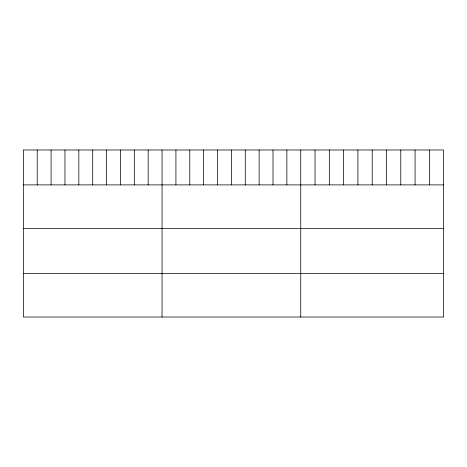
<?xml version="1.0" encoding="UTF-8"?>
<svg xmlns="http://www.w3.org/2000/svg" width="467" height="467" viewBox="0 0 467 467"><rect width="100%" height="100%" fill="white"/><g stroke="black" fill="none" stroke-linecap="round" stroke-linejoin="round"><path stroke-width="0.7" d="M443.65 184.897L443.65 317.017L23.35 317.017L23.35 149.983L443.65 149.983L443.65 184.897L23.35 184.897M23.35 228.497L443.65 228.497M23.35 273.417L443.65 273.417M429.36 149.983L429.36 184.897M415.07 149.983L415.07 184.897M400.779 149.983L400.779 184.897M386.489 149.983L386.489 184.897M372.199 149.983L372.199 184.897M357.909 149.983L357.909 184.897M343.619 149.983L343.619 184.897M329.328 149.983L329.328 184.897M315.038 149.983L315.038 184.897M300.748 149.983L300.748 317.017M286.878 149.983L286.878 184.897M273.008 149.983L273.008 184.897M259.138 149.983L259.138 184.897M245.268 149.983L245.268 184.897M231.398 149.983L231.398 184.897M217.529 149.983L217.529 184.897M203.659 149.983L203.659 184.897M189.789 149.983L189.789 184.897M175.919 149.983L175.919 184.897M162.049 149.983L162.049 317.017M148.179 149.983L148.179 184.897M134.309 149.983L134.309 184.897M120.439 149.983L120.439 184.897M106.569 149.983L106.569 184.897M92.7 149.983L92.7 184.897M78.83 149.983L78.83 184.897M64.96 149.983L64.96 184.897M51.09 149.983L51.09 184.897M37.22 149.983L37.22 184.897"/></g></svg>
